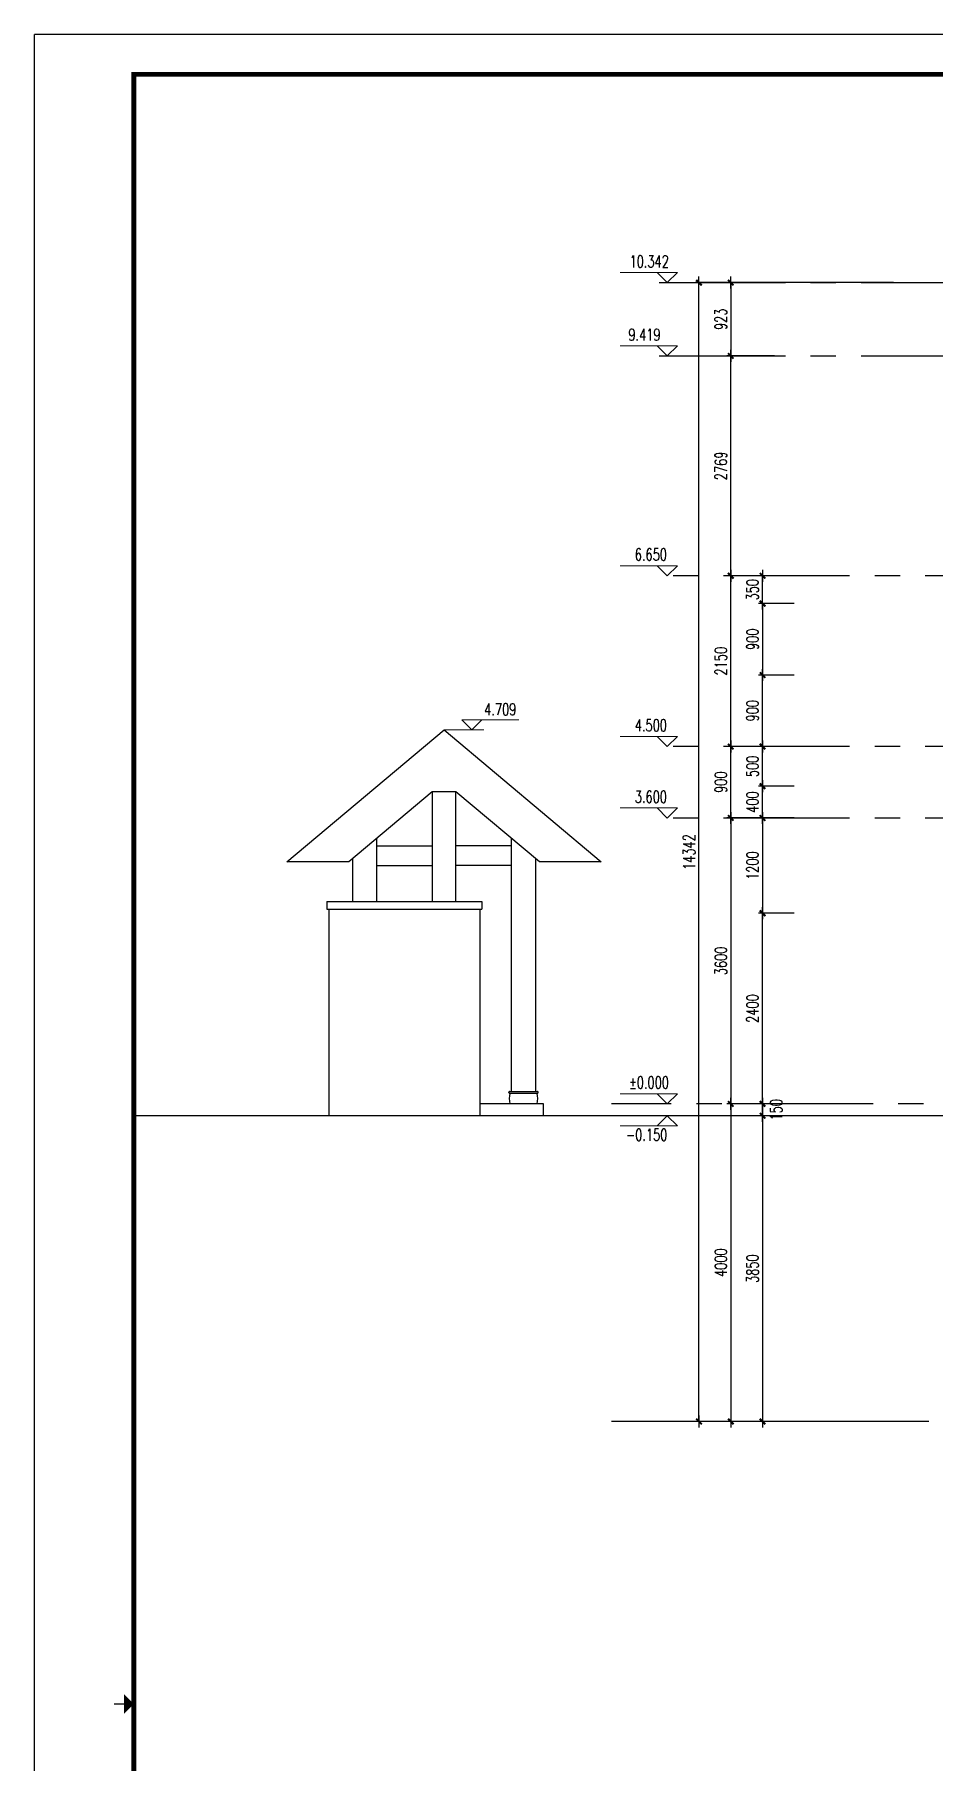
# Model space of a CAD drawing. Extents: x -395226 to -176901, y -140672 to 68263.
# Drawn here: x -274745 to -263417, y -107127 to -85367 of the extents above; entities that cross this region are included whole.
import ezdxf
from ezdxf.enums import TextEntityAlignment as Align

# ---------------------------------------------------------------- set-up
doc = ezdxf.new("R2010")
doc.units = 0
doc.header["$LTSCALE"] = 1000
doc.header["$MEASUREMENT"] = 0
doc.linetypes.add('ACAD_ISO08W100', pattern=[36, 24, -3, 6, -3])
doc.linetypes.add('CENTER', pattern=[50.8, 31.75, -6.35, 6.35, -6.35])
doc.layers.get('0').update_dxf_attribs({"linetype": 'CONTINUOUS'})
doc.layers.get('Defpoints').update_dxf_attribs({"linetype": 'CONTINUOUS'})
for name, color, linetype in [('A-DIM', 201, 'CONTINUOUS'), ('A-DOTE', 8, 'ACAD_ISO08W100'), ('A-FACADE', 5, 'CONTINUOUS'), ('A-PUB-DIM', 3, 'CONTINUOUS'), ('A-ROOF', 7, 'CONTINUOUS'), ('A-SITE', 7, 'CONTINUOUS'), ('MAP-B4_5-AD05-01$0$A-WALL', 2, 'CONTINUOUS'), ('图框', 7, 'CONTINUOUS')]:
    doc.layers.add(name, color=color, linetype=linetype)
doc.layers.add('A-LEVEL', color=135, linetype='CONTINUOUS', lineweight=0)
doc.styles.add('DIM_FONT', font='SIMPLEX', dxfattribs={"width": 0.7, "bigfont": 'GBCBIG'})
doc.styles.add('TJHZTXT', font='tjromans.shx', dxfattribs={"width": 0.8, "bigfont": 'tjhztxt.shx'})
doc.styles.add('zjz', font='tjromans.shx', dxfattribs={"width": 0.7, "height": 500, "bigfont": 'tjhztxt.shx'})
doc.dimstyles.new('DIM100', dxfattribs={"dimscale": 100, "dimtxt": 3, "dimasz": 0.01, "dimexe": 1, "dimexo": 1, "dimgap": 1, "dimtad": 1, "dimdec": 0, "dimzin": 0, "dimdsep": 46, "dimtxsty": 'DIM_FONT', "dimblk1": '_DIMX', "dimblk2": '_DIMX', "dimsah": 1, "dimcen": 0.01, "dimclrd": 256, "dimclre": 256, "dimclrt": 7, "dimadec": 0, "dimazin": 0, "dimtfac": 1, "dimtdec": 0, "dimtix": 1, "dimtmove": 2, "dimatfit": 3, "dimldrblk": '_DIMX', "dimfxl": 0, "dimtolj": 1, "dimtzin": 5, "dimarcsym": 0})

# ---------------------------------------------------------------- blocks, each defined once
blk = doc.blocks.new('_DIMX')
blk.add_line((-150, 0), (150, 0))
at = {"const_width": 50}
blk.add_lwpolyline([(-70, -70), (70, 70)], dxfattribs=at)
blk = doc.blocks.new('*D842')
at = {"layer": 'A-PUB-DIM', "lineweight": -2}
for p, q in [((-263932, -88491), (-266431, -88491)), ((-266381, -102833), (-266381, -88492)), ((-263932, -102833), (-266431, -102833))]:
    blk.add_line(p, q, dxfattribs=at)
at = {"layer": 'Defpoints', "color": 0}
for p in [(-266381, -88491), (-263882, -88491), (-263882, -102833)]:
    blk.add_point(p, dxfattribs=at)
at = {"layer": 'A-PUB-DIM', "lineweight": -2, "xscale": 0.5, "yscale": 0.5, "zscale": 0.5}
for p, rotation in [((-266381, -88491), 90), ((-266381, -102833), 270)]:
    blk.add_blockref('_DIMX', p, dxfattribs=dict(at, rotation=rotation))
at = {"layer": 'A-PUB-DIM', "insert": (-266506, -95662), "char_height": 150, "attachment_point": 5, "rotation": 90, "style": 'DIM_FONT'}
blk.add_mtext('\\A1;14342', dxfattribs=at)
blk = doc.blocks.new('*D843')
at = {"layer": 'A-PUB-DIM', "lineweight": -2}
for p, q in [((-265432, -92183), (-266031, -92183)), ((-265981, -94333), (-265981, -92184)), ((-265432, -94333), (-266031, -94333))]:
    blk.add_line(p, q, dxfattribs=at)
at = {"layer": 'Defpoints', "color": 0}
for p in [(-265981, -92183), (-265382, -92183), (-265382, -94333)]:
    blk.add_point(p, dxfattribs=at)
at = {"layer": 'A-PUB-DIM', "lineweight": -2, "xscale": 0.5, "yscale": 0.5, "zscale": 0.5}
for p, rotation in [((-265981, -92183), 90), ((-265981, -94333), 270)]:
    blk.add_blockref('_DIMX', p, dxfattribs=dict(at, rotation=rotation))
at = {"layer": 'A-PUB-DIM', "insert": (-266106, -93258), "char_height": 150, "attachment_point": 5, "rotation": 90, "style": 'DIM_FONT'}
blk.add_mtext('\\A1;2150', dxfattribs=at)
blk = doc.blocks.new('A$C27EA7CCC')
at = {"layer": 'A-LEVEL', "linetype": 'ByBlock'}
blk.add_lwpolyline([(1018, 509), (509, 0), (0, 509), (2880, 509)], dxfattribs=at)
at = {"layer": 'A-LEVEL', "style": 'zjz', "width": 0.7}
for tag, p in [('-6.000（建筑）', (3635, 1346)), ('-6.300（结构）', (3635, 645))]:
    blk.add_attdef(tag, text='', height=600, dxfattribs=at).set_placement(p, align=Align.RIGHT)
blk = doc.blocks.new('*D844')
at = {"layer": 'A-DIM', "lineweight": -2}
for p, q in [((-265181, -98833), (-265631, -98833)), ((-265181, -98983), (-265631, -98983)), ((-265581, -98983), (-265581, -98834))]:
    blk.add_line(p, q, dxfattribs=at)
at = {"layer": 'Defpoints', "color": 0}
for p in [(-265581, -98833), (-265131, -98833), (-265131, -98983)]:
    blk.add_point(p, dxfattribs=at)
at = {"layer": 'A-DIM', "lineweight": -2, "xscale": 0.5, "yscale": 0.5, "zscale": 0.5}
for p, rotation in [((-265581, -98833), 90), ((-265581, -98983), 270)]:
    blk.add_blockref('_DIMX', p, dxfattribs=dict(at, rotation=rotation))
at = {"layer": 'A-DIM', "insert": (-265408, -98908), "char_height": 150, "attachment_point": 5, "rotation": 90, "style": 'DIM_FONT'}
blk.add_mtext('\\A1;150', dxfattribs=at)
blk = doc.blocks.new('*D845')
at = {"layer": 'A-DIM', "lineweight": -2}
for p, q in [((-265181, -96433), (-265631, -96433)), ((-265581, -98833), (-265581, -96434)), ((-265181, -98833), (-265631, -98833))]:
    blk.add_line(p, q, dxfattribs=at)
at = {"layer": 'Defpoints', "color": 0}
for p in [(-265581, -96433), (-265131, -96433), (-265131, -98833)]:
    blk.add_point(p, dxfattribs=at)
at = {"layer": 'A-DIM', "lineweight": -2, "xscale": 0.5, "yscale": 0.5, "zscale": 0.5}
for p, rotation in [((-265581, -96433), 90), ((-265581, -98833), 270)]:
    blk.add_blockref('_DIMX', p, dxfattribs=dict(at, rotation=rotation))
at = {"layer": 'A-DIM', "insert": (-265706, -97633), "char_height": 150, "attachment_point": 5, "rotation": 90, "style": 'DIM_FONT'}
blk.add_mtext('\\A1;2400', dxfattribs=at)
blk = doc.blocks.new('*D846')
at = {"layer": 'A-DIM', "lineweight": -2}
for p, q in [((-265181, -94833), (-265631, -94833)), ((-265581, -95233), (-265581, -94834)), ((-265181, -95233), (-265631, -95233))]:
    blk.add_line(p, q, dxfattribs=at)
at = {"layer": 'Defpoints', "color": 0}
for p in [(-265581, -94833), (-265131, -94833), (-265131, -95233)]:
    blk.add_point(p, dxfattribs=at)
at = {"layer": 'A-DIM', "lineweight": -2, "xscale": 0.5, "yscale": 0.5, "zscale": 0.5}
for p, rotation in [((-265581, -94833), 90), ((-265581, -95233), 270)]:
    blk.add_blockref('_DIMX', p, dxfattribs=dict(at, rotation=rotation))
at = {"layer": 'A-DIM', "insert": (-265706, -95033), "char_height": 150, "attachment_point": 5, "rotation": 90, "style": 'DIM_FONT'}
blk.add_mtext('\\A1;400', dxfattribs=at)
blk = doc.blocks.new('*D847')
at = {"layer": 'A-DIM', "lineweight": -2}
for p, q in [((-265181, -94333), (-265631, -94333)), ((-265581, -94833), (-265581, -94334)), ((-265181, -94833), (-265631, -94833))]:
    blk.add_line(p, q, dxfattribs=at)
at = {"layer": 'Defpoints', "color": 0}
for p in [(-265581, -94333), (-265131, -94333), (-265131, -94833)]:
    blk.add_point(p, dxfattribs=at)
at = {"layer": 'A-DIM', "lineweight": -2, "xscale": 0.5, "yscale": 0.5, "zscale": 0.5}
for p, rotation in [((-265581, -94333), 90), ((-265581, -94833), 270)]:
    blk.add_blockref('_DIMX', p, dxfattribs=dict(at, rotation=rotation))
at = {"layer": 'A-DIM', "insert": (-265706, -94583), "char_height": 150, "attachment_point": 5, "rotation": 90, "style": 'DIM_FONT'}
blk.add_mtext('\\A1;500', dxfattribs=at)
blk = doc.blocks.new('*D848')
at = {"layer": 'A-DIM', "lineweight": -2}
for p, q in [((-265181, -93433), (-265631, -93433)), ((-265581, -94333), (-265581, -93434)), ((-265181, -94333), (-265631, -94333))]:
    blk.add_line(p, q, dxfattribs=at)
at = {"layer": 'Defpoints', "color": 0}
for p in [(-265581, -93433), (-265131, -93433), (-265131, -94333)]:
    blk.add_point(p, dxfattribs=at)
at = {"layer": 'A-DIM', "lineweight": -2, "xscale": 0.5, "yscale": 0.5, "zscale": 0.5}
for p, rotation in [((-265581, -93433), 90), ((-265581, -94333), 270)]:
    blk.add_blockref('_DIMX', p, dxfattribs=dict(at, rotation=rotation))
at = {"layer": 'A-DIM', "insert": (-265706, -93883), "char_height": 150, "attachment_point": 5, "rotation": 90, "style": 'DIM_FONT'}
blk.add_mtext('\\A1;900', dxfattribs=at)
blk = doc.blocks.new('*D849')
at = {"layer": 'A-DIM', "lineweight": -2}
for p, q in [((-265181, -92183), (-265631, -92183)), ((-265581, -92183), (-265581, -92182)), ((-265581, -92533), (-265581, -92183)), ((-265181, -92533), (-265631, -92533)), ((-265581, -92534), (-265581, -92534))]:
    blk.add_line(p, q, dxfattribs=at)
at = {"layer": 'Defpoints', "color": 0}
for p in [(-265581, -92183), (-265131, -92183), (-265131, -92533)]:
    blk.add_point(p, dxfattribs=at)
at = {"layer": 'A-DIM', "lineweight": -2, "xscale": 0.5, "yscale": 0.5, "zscale": 0.5}
for p, rotation in [((-265581, -92183), 270), ((-265581, -92533), 90)]:
    blk.add_blockref('_DIMX', p, dxfattribs=dict(at, rotation=rotation))
at = {"layer": 'A-DIM', "insert": (-265706, -92358), "char_height": 150, "attachment_point": 5, "rotation": 90, "style": 'DIM_FONT'}
blk.add_mtext('\\A1;350', dxfattribs=at)
blk = doc.blocks.new('*D850')
at = {"layer": 'A-PUB-DIM', "lineweight": -2}
for p, q in [((-265432, -89414), (-266031, -89414)), ((-265981, -92183), (-265981, -89415)), ((-265432, -92183), (-266031, -92183))]:
    blk.add_line(p, q, dxfattribs=at)
at = {"layer": 'Defpoints', "color": 0}
for p in [(-265981, -89414), (-265382, -89414), (-265382, -92183)]:
    blk.add_point(p, dxfattribs=at)
at = {"layer": 'A-PUB-DIM', "lineweight": -2, "xscale": 0.5, "yscale": 0.5, "zscale": 0.5}
for p, rotation in [((-265981, -89414), 90), ((-265981, -92183), 270)]:
    blk.add_blockref('_DIMX', p, dxfattribs=dict(at, rotation=rotation))
at = {"layer": 'A-PUB-DIM', "insert": (-266106, -90799), "char_height": 150, "attachment_point": 5, "rotation": 90, "style": 'DIM_FONT'}
blk.add_mtext('\\A1;2769', dxfattribs=at)
blk = doc.blocks.new('*D851')
at = {"layer": 'A-PUB-DIM', "lineweight": -2}
for p, q in [((-265432, -88491), (-266031, -88491)), ((-265981, -88492), (-265981, -89414)), ((-265432, -89414), (-266031, -89414))]:
    blk.add_line(p, q, dxfattribs=at)
at = {"layer": 'Defpoints', "color": 0}
for p in [(-265382, -88491), (-265981, -89414), (-265382, -89414)]:
    blk.add_point(p, dxfattribs=at)
at = {"layer": 'A-PUB-DIM', "lineweight": -2, "xscale": 0.5, "yscale": 0.5, "zscale": 0.5}
for p, rotation in [((-265981, -88491), 90), ((-265981, -89414), 270)]:
    blk.add_blockref('_DIMX', p, dxfattribs=dict(at, rotation=rotation))
at = {"layer": 'A-PUB-DIM', "insert": (-266106, -88953), "char_height": 150, "attachment_point": 5, "rotation": 90, "style": 'DIM_FONT'}
blk.add_mtext('\\A1;923', dxfattribs=at)
blk = doc.blocks.new('*D834')
at = {"layer": 'A-DIM', "lineweight": -2}
for p, q in [((-265181, -92533), (-265631, -92533)), ((-265581, -92534), (-265581, -93433)), ((-265181, -93433), (-265631, -93433))]:
    blk.add_line(p, q, dxfattribs=at)
at = {"layer": 'Defpoints', "color": 0}
for p in [(-265131, -92533), (-265581, -93433), (-265131, -93433)]:
    blk.add_point(p, dxfattribs=at)
at = {"layer": 'A-DIM', "lineweight": -2, "xscale": 0.5, "yscale": 0.5, "zscale": 0.5}
for p, rotation in [((-265581, -92533), 90), ((-265581, -93433), 270)]:
    blk.add_blockref('_DIMX', p, dxfattribs=dict(at, rotation=rotation))
at = {"layer": 'A-DIM', "insert": (-265706, -92983), "char_height": 150, "attachment_point": 5, "rotation": 90, "style": 'DIM_FONT'}
blk.add_mtext('\\A1;900', dxfattribs=at)
blk = doc.blocks.new('*D867')
at = {"layer": 'A-PUB-DIM', "lineweight": -2}
for p, q in [((-265432, -94333), (-266031, -94333)), ((-265981, -95233), (-265981, -94334)), ((-265432, -95233), (-266031, -95233))]:
    blk.add_line(p, q, dxfattribs=at)
at = {"layer": 'Defpoints', "color": 0}
for p in [(-265981, -94333), (-265382, -94333), (-265382, -95233)]:
    blk.add_point(p, dxfattribs=at)
at = {"layer": 'A-PUB-DIM', "lineweight": -2, "xscale": 0.5, "yscale": 0.5, "zscale": 0.5}
for p, rotation in [((-265981, -94333), 90), ((-265981, -95233), 270)]:
    blk.add_blockref('_DIMX', p, dxfattribs=dict(at, rotation=rotation))
at = {"layer": 'A-PUB-DIM', "insert": (-266106, -94783), "char_height": 150, "attachment_point": 5, "rotation": 90, "style": 'DIM_FONT'}
blk.add_mtext('\\A1;900', dxfattribs=at)
blk = doc.blocks.new('*D868')
at = {"layer": 'A-PUB-DIM', "lineweight": -2}
for p, q in [((-265432, -95233), (-266031, -95233)), ((-265981, -95234), (-265981, -98833)), ((-265432, -98833), (-266031, -98833))]:
    blk.add_line(p, q, dxfattribs=at)
at = {"layer": 'Defpoints', "color": 0}
for p in [(-265382, -95233), (-265981, -98833), (-265382, -98833)]:
    blk.add_point(p, dxfattribs=at)
at = {"layer": 'A-PUB-DIM', "lineweight": -2, "xscale": 0.5, "yscale": 0.5, "zscale": 0.5}
for p, rotation in [((-265981, -95233), 90), ((-265981, -98833), 270)]:
    blk.add_blockref('_DIMX', p, dxfattribs=dict(at, rotation=rotation))
at = {"layer": 'A-PUB-DIM', "insert": (-266106, -97033), "char_height": 150, "attachment_point": 5, "rotation": 90, "style": 'DIM_FONT'}
blk.add_mtext('\\A1;3600', dxfattribs=at)
blk = doc.blocks.new('*D869')
at = {"layer": 'A-DIM', "lineweight": -2}
for p, q in [((-265181, -95233), (-265631, -95233)), ((-265581, -95234), (-265581, -96433)), ((-265181, -96433), (-265631, -96433))]:
    blk.add_line(p, q, dxfattribs=at)
at = {"layer": 'Defpoints', "color": 0}
for p in [(-265131, -95233), (-265581, -96433), (-265131, -96433)]:
    blk.add_point(p, dxfattribs=at)
at = {"layer": 'A-DIM', "lineweight": -2, "xscale": 0.5, "yscale": 0.5, "zscale": 0.5}
for p, rotation in [((-265581, -95233), 90), ((-265581, -96433), 270)]:
    blk.add_blockref('_DIMX', p, dxfattribs=dict(at, rotation=rotation))
at = {"layer": 'A-DIM', "insert": (-265706, -95833), "char_height": 150, "attachment_point": 5, "rotation": 90, "style": 'DIM_FONT'}
blk.add_mtext('\\A1;1200', dxfattribs=at)
blk = doc.blocks.new('*D870')
at = {"layer": 'A-PUB-DIM', "lineweight": -2}
for p, q in [((-265432, -98833), (-266031, -98833)), ((-265981, -98834), (-265981, -102833)), ((-265432, -102833), (-266031, -102833))]:
    blk.add_line(p, q, dxfattribs=at)
at = {"layer": 'Defpoints', "color": 0}
for p in [(-265382, -98833), (-265981, -102833), (-265382, -102833)]:
    blk.add_point(p, dxfattribs=at)
at = {"layer": 'A-PUB-DIM', "lineweight": -2, "xscale": 0.5, "yscale": 0.5, "zscale": 0.5}
for p, rotation in [((-265981, -98833), 90), ((-265981, -102833), 270)]:
    blk.add_blockref('_DIMX', p, dxfattribs=dict(at, rotation=rotation))
at = {"layer": 'A-PUB-DIM', "insert": (-266106, -100833), "char_height": 150, "attachment_point": 5, "rotation": 90, "style": 'DIM_FONT'}
blk.add_mtext('\\A1;4000', dxfattribs=at)
blk = doc.blocks.new('*D871')
at = {"layer": 'A-DIM', "lineweight": -2}
for p, q in [((-265181, -98983), (-265631, -98983)), ((-265581, -98984), (-265581, -102833)), ((-265181, -102833), (-265631, -102833))]:
    blk.add_line(p, q, dxfattribs=at)
at = {"layer": 'Defpoints', "color": 0}
for p in [(-265131, -98983), (-265581, -102833), (-265131, -102833)]:
    blk.add_point(p, dxfattribs=at)
at = {"layer": 'A-DIM', "lineweight": -2, "xscale": 0.5, "yscale": 0.5, "zscale": 0.5}
for p, rotation in [((-265581, -98983), 90), ((-265581, -102833), 270)]:
    blk.add_blockref('_DIMX', p, dxfattribs=dict(at, rotation=rotation))
at = {"layer": 'A-DIM', "insert": (-265706, -100908), "char_height": 150, "attachment_point": 5, "rotation": 90, "style": 'DIM_FONT'}
blk.add_mtext('\\A1;3850', dxfattribs=at)
blk = doc.blocks.new('MAP-B4_5-AD05-01$0$A$C522539DE')
at = {"layer": 'MAP-B4_5-AD05-01$0$A-WALL', "color": 0}
for p, q in [((-278, -15), (-278, -10)), ((-268, 0), (82, 0)), ((82, -25), (-268, -25)), ((92, -15), (92, -10))]:
    blk.add_line(p, q, dxfattribs=at)
for centre, radius, start, end in [((-268, -10), 10, 90, 180), ((-268, -15), 10, 180, 270), ((-50, -91), 223, 162.7687, 197.2313), ((-135, -91), 223, 342.7687, 17.2313), ((82, -10), 10, 0, 90), ((82, -15), 10, 270, 0)]:
    blk.add_arc(centre, radius, start, end, dxfattribs=at)
blk = doc.blocks.new('TJAD_TK_A0')
at = {"layer": '图框'}
for p in [(2162, 399.3), (973, -441.7)]:
    blk.add_line(p, (973, 399.3), dxfattribs=at)
at = {"layer": '图框', "const_width": 1.2}
blk.add_lwpolyline([(2152, -431.7), (2152, 389.3), (998, 389.3), (998, -431.7)], close=True, dxfattribs=at)
at = {"layer": '图框', "const_width": 0.3}
blk.add_lwpolyline([(995.5, -21.2), (993, -21.2)], dxfattribs=at)
at = {"layer": '图框'}
blk.add_solid([(995.5, -23.7), (995.5, -18.7), (998, -21.2)], dxfattribs=at)

msp = doc.modelspace()

# ---------------------------------------------------------------- linework, layer by layer
at = {"layer": 'A-DOTE', "linetype": 'CENTER', "ltscale": 0.05}
for p, q in [((-266880.5, -88491.4), (-255189.7, -88491.4)), ((-266880.5, -89414.4), (-259489.7, -89414.4)), ((-259405.5, -92183.4), (-266880.5, -92183.4)), ((-259405.5, -94333.4), (-266880.5, -94333.4)), ((-259405.5, -95233.4), (-266880.5, -95233.4)), ((-248949.7, -98833.4), (-267480.5, -98833.4)), ((-248249.7, -102833.4), (-267480.5, -102833.4))]:
    msp.add_line(p, q, dxfattribs=at)
at = {"layer": 'A-FACADE'}
for p, q in [((-269739.7, -94902.6), (-269739.7, -96283.4)), ((-269439.7, -96283.4), (-269439.7, -94902.6)), ((-270439.7, -95490), (-270439.7, -96283.4)), ((-268739.7, -98676.4), (-268739.7, -95490)), ((-270739.7, -96283.4), (-270739.7, -95741.7)), ((-268439.7, -95741.7), (-268439.7, -98676.4)), ((-271064.7, -96283.4), (-269114.7, -96283.4)), ((-271064.7, -96283.4), (-271064.7, -96383.4)), ((-271064.7, -96383.4), (-269114.7, -96383.4)), ((-271039.7, -96383.4), (-271039.7, -98983.4)), ((-269139.7, -96383.4), (-269139.7, -98983.4)), ((-269114.7, -96283.4), (-269114.7, -96383.4))]:
    msp.add_line(p, q, dxfattribs=at)
for points in [[(-270439.7, -95583.4), (-269739.7, -95583.4)], [(-268739.7, -95583.4), (-269439.7, -95583.4)], [(-270439.7, -95833.4), (-269739.7, -95833.4)], [(-268739.7, -95833.4), (-269439.7, -95833.4)], [(-268339.7, -98983.4), (-268339.7, -98833.4), (-269139.7, -98833.4)]]:
    msp.add_lwpolyline(points, dxfattribs=at)
at = {"layer": 'A-LEVEL', "linetype": 'ByBlock'}
msp.add_line((-269589.7, -94124.1), (-269089.7, -94124.1), dxfattribs=at)
at = {"layer": 'A-ROOF'}
msp.add_lwpolyline([(-268390, -95783.4), (-269439.7, -94902.6), (-269739.7, -94902.6), (-270789.4, -95783.4), (-271567.2, -95783.4), (-269589.7, -94124.1), (-267612.1, -95783.4)], close=True, dxfattribs=at)
at = {"layer": 'A-SITE', "ltscale": 0.05}
msp.add_lwpolyline([(-262089.7, -98983.4), (-273494.7, -98983.4)], dxfattribs=at)

# ---------------------------------------------------------------- block references
at = {"layer": 'A-FACADE'}
msp.add_blockref('MAP-B4_5-AD05-01$0$A$C522539DE', (-268497.2, -98676.4), dxfattribs=at)
at = {"layer": 'A-LEVEL', "linetype": 'ByBlock'}
ref = msp.add_blockref('A$C27EA7CCC', (-266653.2, -88491.4), dxfattribs=dict(at, xscale=-0.25, yscale=0.25, zscale=0.25))
ref.add_attrib('-6.000（建筑）', '10.342', dxfattribs={"height": 150, "style": 'TJHZTXT', "width": 0.7}).set_placement((-266760.3, -88299), align=Align.RIGHT)
ref = msp.add_blockref('A$C27EA7CCC', (-266653.2, -89414.4), dxfattribs=dict(at, xscale=-0.25, yscale=0.25, zscale=0.25))
ref.add_attrib('-6.000（建筑）', '9.419', dxfattribs={"height": 150, "style": 'TJHZTXT', "width": 0.7}).set_placement((-266865.3, -89222), align=Align.RIGHT)
ref = msp.add_blockref('A$C27EA7CCC', (-266653.2, -92183.4), dxfattribs=dict(at, xscale=-0.25, yscale=0.25, zscale=0.25))
ref.add_attrib('-6.000（建筑）', '6.650', dxfattribs={"height": 150, "style": 'TJHZTXT', "width": 0.7}).set_placement((-266783.8, -91991), align=Align.RIGHT)
ref = msp.add_blockref('A$C27EA7CCC', (-269367.9, -94124.1), dxfattribs=dict(at, xscale=0.25, yscale=0.25, zscale=0.25))
ref.add_attrib('-6.000（建筑）', '4.709', dxfattribs={"height": 150, "style": 'TJHZTXT', "width": 0.7}).set_placement((-268679.7, -93940.4), align=Align.RIGHT)
ref = msp.add_blockref('A$C27EA7CCC', (-266653.2, -94333.4), dxfattribs=dict(at, xscale=-0.25, yscale=0.25, zscale=0.25))
ref.add_attrib('-6.000（建筑）', '4.500', dxfattribs={"height": 150, "style": 'TJHZTXT', "width": 0.7}).set_placement((-266783.8, -94141), align=Align.RIGHT)
ref = msp.add_blockref('A$C27EA7CCC', (-266653.2, -95233.4), dxfattribs=dict(at, xscale=-0.25, yscale=0.25, zscale=0.25))
ref.add_attrib('-6.000（建筑）', '3.600', dxfattribs={"height": 150, "style": 'TJHZTXT', "width": 0.7}).set_placement((-266783.8, -95041), align=Align.RIGHT)
ref = msp.add_blockref('A$C27EA7CCC', (-266653.2, -98832.9), dxfattribs=dict(at, xscale=-0.25, yscale=0.25, zscale=0.25))
ref.add_attrib('-6.000（建筑）', '%%p0.000', dxfattribs={"height": 150, "style": 'TJHZTXT', "width": 0.7}).set_placement((-266758.8, -98640.5), align=Align.RIGHT)
ref = msp.add_blockref('A$C27EA7CCC', (-266653.2, -98983.4), dxfattribs=dict(at, xscale=0.25, yscale=0.25, zscale=0.25, rotation=180))
ref.add_attrib('-6.000（建筑）', '-0.150', dxfattribs={"height": 150, "style": 'TJHZTXT', "width": 0.7}).set_placement((-266778.8, -99297), align=Align.RIGHT)
at = {"layer": '图框', "xscale": 50, "yscale": 50, "zscale": 50}
msp.add_blockref('TJAD_TK_A0', (-323394.7, -105332.1), dxfattribs=at)

# ---------------------------------------------------------------- dimensions: what is measured, and where the dimension line sits
at = {"layer": 'A-DIM'}
for p1, p2, distance, picture, middle in [((-265130.5, -92533.4), (-265130.5, -92183.4), 450, '*D849', (-265705.5, -92358.4)), ((-265130.5, -92533.4), (-265130.5, -93433.4), -450, '*D834', (-265705.5, -92983.4)), ((-265130.5, -94333.4), (-265130.5, -93433.4), 450, '*D848', (-265705.5, -93883.4)), ((-265130.5, -94833.4), (-265130.5, -94333.4), 450, '*D847', (-265705.5, -94583.4)), ((-265130.5, -95233.4), (-265130.5, -94833.4), 450, '*D846', (-265705.5, -95033.4)), ((-265130.5, -95233.4), (-265130.5, -96433.4), -450, '*D869', (-265705.5, -95833.4)), ((-265130.5, -98833.4), (-265130.5, -96433.4), 450, '*D845', (-265705.5, -97633.4)), ((-265130.5, -98983.4), (-265130.5, -102833.4), -450, '*D871', (-265705.5, -100908.4))]:
    dim = msp.add_aligned_dim(p1=p1, p2=p2, distance=distance, dimstyle='DIM100', override={"dimscale": 50, "dimclrt": 256}, dxfattribs=at)
    dim.commit()
    dim.dimension.update_dxf_attribs({"geometry": picture, "text_midpoint": middle})
dim = msp.add_linear_dim(base=(-265580.5, -98833.4), p1=(-265130.5, -98983.4), p2=(-265130.5, -98833.4), angle=90, dimstyle='DIM100', override={"dimscale": 50, "dimclrt": 256}, dxfattribs=at)
dim.commit()
dim.dimension.update_dxf_attribs({"geometry": '*D844', "text_midpoint": (-265408, -98908.4), "dimtype": 129})
at = {"layer": 'A-PUB-DIM'}
for base, p1, p2, angle, picture, middle in [((-266380.5, -88491.4), (-263882.4, -102833.4), (-263882.4, -88491.4), 270, '*D842', (-266505.5, -95662.4)), ((-265980.5, -89414.4), (-265381.9, -88491.4), (-265381.9, -89414.4), 90, '*D851', (-266105.5, -88952.9)), ((-265980.5, -89414.4), (-265381.9, -92183.4), (-265381.9, -89414.4), 270, '*D850', (-266105.5, -90798.9)), ((-265980.5, -92183.4), (-265381.9, -94333.4), (-265381.9, -92183.4), 270, '*D843', (-266105.5, -93258.4)), ((-265980.5, -94333.4), (-265381.9, -95233.4), (-265381.9, -94333.4), 270, '*D867', (-266105.5, -94783.4)), ((-265980.5, -98833.4), (-265381.9, -95233.4), (-265381.9, -98833.4), 90, '*D868', (-266105.5, -97033.4)), ((-265980.5, -102833.4), (-265381.9, -98833.4), (-265381.9, -102833.4), 90, '*D870', (-266105.5, -100833.4))]:
    dim = msp.add_linear_dim(base=base, p1=p1, p2=p2, angle=angle, dimstyle='DIM100', override={"dimscale": 50, "dimclrt": 256}, dxfattribs=at)
    dim.commit()
    dim.dimension.update_dxf_attribs({"geometry": picture, "text_midpoint": middle})

doc.saveas('drawing.dxf')
